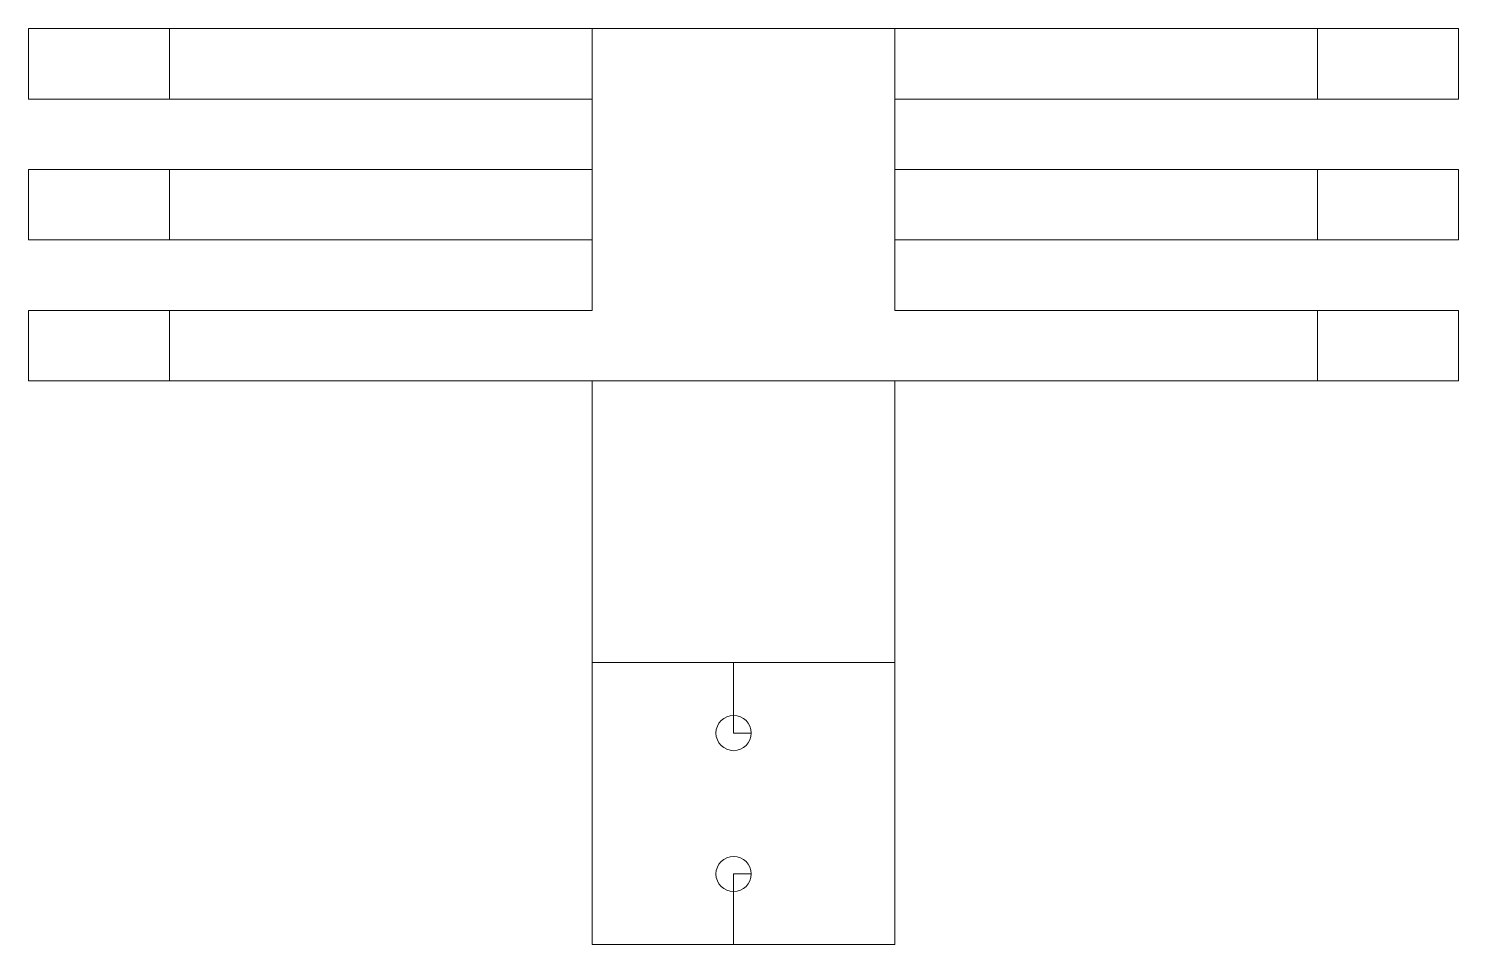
# Model space of a CAD drawing. Header units: inches. Extents: x -2 to 3.08, y 0 to 3.25.
import ezdxf

# ---------------------------------------------------------------- set-up
doc = ezdxf.new("R2010")
doc.units = ezdxf.units.IN
doc.layers.get('0').update_dxf_attribs({"linetype": 'CONTINUOUS', "lineweight": 0})

msp = doc.modelspace()

# ---------------------------------------------------------------- linework, layer by layer
for p, q in [((0, 3.25), (-2, 3.25)), ((-2, 3), (-2, 3.25)), ((-1.5, 3), (-1.5, 3.25)), ((0, 3), (0, 3.25)), ((0, 3.25), (1.0755, 3.25)), ((1.0755, 3), (1.0755, 3.25)), ((1.0755, 3.25), (3.0755, 3.25)), ((2.5755, 3), (2.5755, 3.25)), ((3.0755, 3), (3.0755, 3.25)), ((0, 3), (-2, 3)), ((0, 2.75), (0, 3)), ((1.0755, 2.75), (1.0755, 3)), ((1.0755, 3), (3.0755, 3)), ((0, 2.75), (-2, 2.75)), ((-2, 2.5), (-2, 2.75)), ((-1.5, 2.5), (-1.5, 2.75)), ((0, 2.5), (0, 2.75)), ((1.0755, 2.5), (1.0755, 2.75)), ((1.0755, 2.75), (3.0755, 2.75)), ((2.5755, 2.5), (2.5755, 2.75)), ((3.0755, 2.5), (3.0755, 2.75)), ((0, 2.5), (-2, 2.5)), ((0, 2.25), (0, 2.5)), ((1.0755, 2.25), (1.0755, 2.5)), ((1.0755, 2.5), (3.0755, 2.5)), ((-2, 2), (-2, 2.25)), ((-2, 2.25), (0, 2.25)), ((-1.5, 2), (-1.5, 2.25)), ((3.0755, 2.25), (1.0755, 2.25)), ((2.5755, 2), (2.5755, 2.25)), ((3.0755, 2), (3.0755, 2.25)), ((0, 2), (-2, 2)), ((0, 1), (0, 2)), ((0, 2), (1.0755, 2)), ((1.0755, 1), (1.0755, 2)), ((1.0755, 2), (3.0755, 2)), ((0, 0), (0, 1)), ((0, 1), (1.0755, 1)), ((0.5025, 1), (0.5025, 0.75)), ((1.0755, 0), (1.0755, 1)), ((0.5025, 0.75), (0.565, 0.75)), ((0.5025, 0), (0.5025, 0.25)), ((0.5025, 0.25), (0.565, 0.25)), ((0, 0), (1.0755, 0))]:
    msp.add_line(p, q)
for centre in [(0.5025, 0.75), (0.5025, 0.25)]:
    msp.add_circle(centre, 0.0625)

doc.saveas('drawing.dxf')
